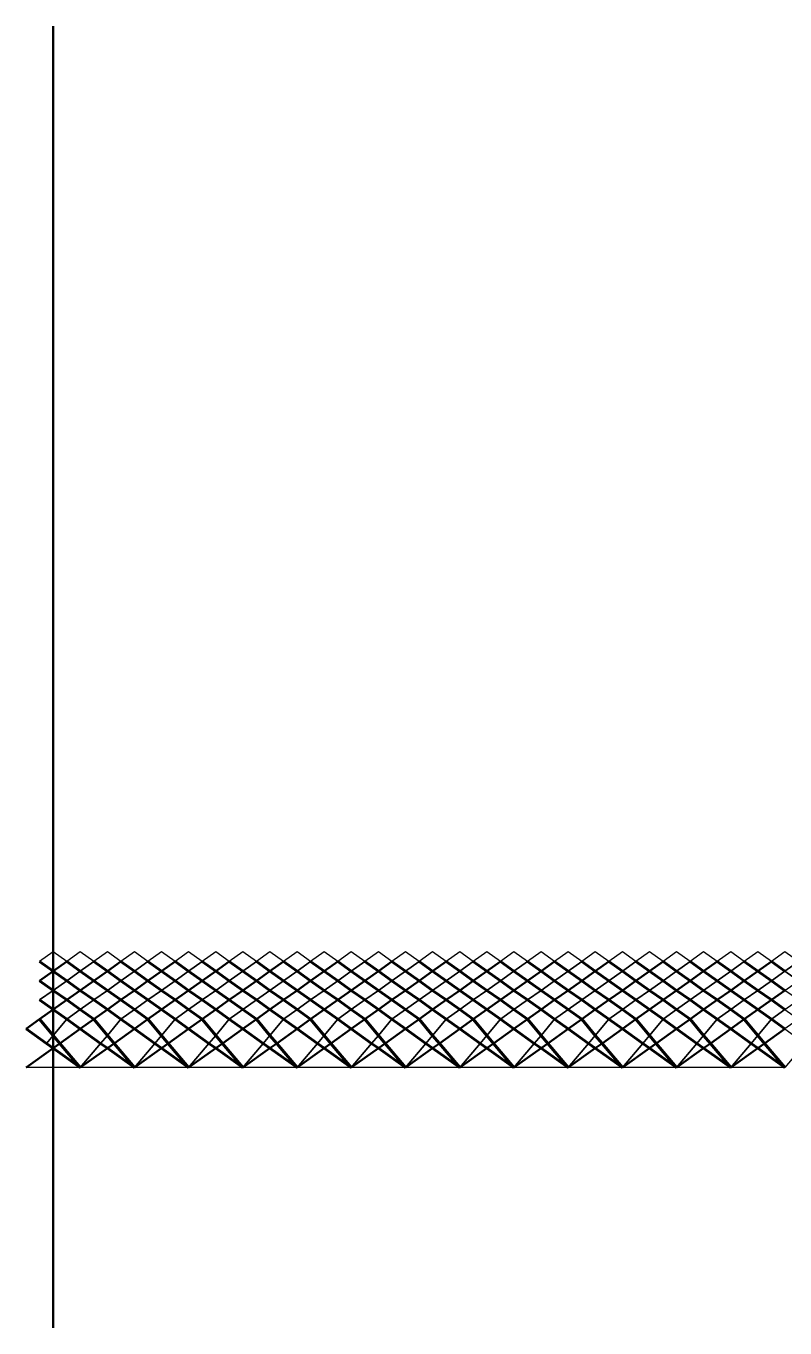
# Model space of a CAD drawing. Extents: x 0 to 145, y -25 to 59.
# Drawn here: x 0 to 43, y -14.7 to 58.9 of the extents above; entities that cross this region are included whole.
import ezdxf

# ---------------------------------------------------------------- set-up
doc = ezdxf.new("R2010")
doc.units = 0
doc.header["$MEASUREMENT"] = 0
doc.layers.add('Concrete bases', color=31, linetype='CONTINUOUS')
for name, color, linetype, lineweight in [('Tendons 1 internal', 50, 'CONTINUOUS', 50), ('Tendons 2 external', 201, 'CONTINUOUS', 35), ('Tendons 3 middle', 170, 'CONTINUOUS', 60), ('Основные линии', 50, 'CONTINUOUS', 50)]:
    doc.layers.add(name, color=color, linetype=linetype, lineweight=lineweight)

msp = doc.modelspace()

# ---------------------------------------------------------------- linework, layer by layer
at = {"layer": 'Concrete bases', "linetype": 'ByBlock', "ltscale": 100}
for points in [[(1.535001, 6.549824), (0.767501, 6.004006), (1.535001, 5.458187), (2.302501, 6.004006)], [(2.302501, 6.004006), (1.535001, 5.458187), (2.302501, 4.912369), (3.070001, 5.458187)], [(3.070001, 6.549824), (2.302501, 6.004006), (3.070001, 5.458187), (3.837501, 6.004006)], [(3.837501, 6.004006), (3.070001, 5.458187), (3.837501, 4.912368), (4.605001, 5.458187)], [(4.605001, 6.549824), (3.837501, 6.004006), (4.605001, 5.458187), (5.372501, 6.004006)], [(5.372501, 6.004006), (4.605001, 5.458187), (5.372501, 4.912368), (6.140001, 5.458187)], [(6.140001, 6.549824), (5.372501, 6.004006), (6.140001, 5.458187), (6.907501, 6.004006)], [(6.907501, 6.004006), (6.140001, 5.458187), (6.907501, 4.912368), (7.675001, 5.458187)], [(7.675001, 6.549824), (6.907501, 6.004006), (7.675001, 5.458187), (8.442501, 6.004006)], [(8.442501, 6.004006), (7.675001, 5.458187), (8.442501, 4.912368), (9.210001, 5.458187)], [(9.210001, 6.549824), (8.442501, 6.004006), (9.210001, 5.458187), (9.977501, 6.004006)], [(9.977501, 6.004006), (9.210001, 5.458187), (9.977501, 4.912368), (10.745001, 5.458187)], [(10.745001, 6.549824), (9.977501, 6.004006), (10.745001, 5.458187), (11.512501, 6.004006)], [(11.512501, 6.004006), (10.745001, 5.458187), (11.512501, 4.912368), (12.280001, 5.458187)], [(12.280001, 6.549824), (11.512501, 6.004006), (12.280001, 5.458187), (13.047501, 6.004006)], [(13.047501, 6.004006), (12.280001, 5.458187), (13.047501, 4.912368), (13.815001, 5.458187)], [(13.815001, 6.549824), (13.047501, 6.004006), (13.815001, 5.458187), (14.582501, 6.004006)], [(14.582501, 6.004006), (13.815001, 5.458187), (14.582501, 4.912368), (15.350001, 5.458187)], [(15.350001, 6.549824), (14.582501, 6.004006), (15.350001, 5.458187), (16.117501, 6.004006)], [(16.117501, 6.004006), (15.350001, 5.458187), (16.117501, 4.912368), (16.885001, 5.458187)], [(16.885001, 6.549824), (16.117501, 6.004006), (16.885001, 5.458187), (17.652501, 6.004006)], [(17.652501, 6.004006), (16.885001, 5.458187), (17.652501, 4.912368), (18.420001, 5.458187)], [(18.420001, 6.549824), (17.652501, 6.004006), (18.420001, 5.458187), (19.187501, 6.004006)], [(19.187501, 6.004006), (18.420001, 5.458187), (19.187501, 4.912368), (19.955001, 5.458187)], [(19.955001, 6.549824), (19.187501, 6.004006), (19.955001, 5.458187), (20.722501, 6.004006)], [(20.722501, 6.004006), (19.955001, 5.458187), (20.722501, 4.912368), (21.490001, 5.458187)], [(21.490001, 6.549824), (20.722501, 6.004006), (21.490001, 5.458187), (22.257501, 6.004006)], [(22.257501, 6.004006), (21.490001, 5.458187), (22.257501, 4.912368), (23.025001, 5.458187)], [(23.025001, 6.549824), (22.257501, 6.004006), (23.025001, 5.458187), (23.792501, 6.004006)], [(23.792501, 6.004006), (23.025001, 5.458187), (23.792501, 4.912368), (24.560001, 5.458187)], [(24.560001, 6.549824), (23.792501, 6.004006), (24.560001, 5.458187), (25.327501, 6.004006)], [(25.327501, 6.004006), (24.560001, 5.458187), (25.327501, 4.912368), (26.095001, 5.458187)], [(26.095001, 6.549824), (25.327501, 6.004006), (26.095001, 5.458187), (26.862501, 6.004006)], [(26.862501, 6.004006), (26.095001, 5.458187), (26.862501, 4.912368), (27.630001, 5.458187)], [(27.630001, 6.549824), (26.862501, 6.004006), (27.630001, 5.458187), (28.397501, 6.004006)], [(28.397501, 6.004006), (27.630001, 5.458187), (28.397501, 4.912368), (29.165001, 5.458187)], [(29.165001, 6.549824), (28.397501, 6.004006), (29.165001, 5.458187), (29.932501, 6.004006)], [(29.932501, 6.004006), (29.165001, 5.458187), (29.932501, 4.912368), (30.700001, 5.458187)], [(30.700001, 6.549824), (29.932501, 6.004006), (30.700001, 5.458187), (31.467501, 6.004006)], [(31.467501, 6.004005), (30.700001, 5.458187), (31.467501, 4.912368), (32.235001, 5.458187)], [(32.235001, 6.549824), (31.467501, 6.004006), (32.235001, 5.458187), (33.002501, 6.004006)], [(33.002501, 6.004005), (32.235001, 5.458187), (33.002501, 4.912368), (33.770001, 5.458187)], [(33.770001, 6.549824), (33.002501, 6.004005), (33.770001, 5.458187), (34.537501, 6.004005)], [(34.537501, 6.004005), (33.770001, 5.458187), (34.537501, 4.912368), (35.305001, 5.458187)], [(35.305001, 6.549824), (34.537501, 6.004005), (35.305001, 5.458187), (36.072501, 6.004005)], [(36.072501, 6.004005), (35.305001, 5.458187), (36.072501, 4.912368), (36.840001, 5.458187)], [(36.840001, 6.549824), (36.072501, 6.004005), (36.840001, 5.458187), (37.607501, 6.004005)], [(37.607501, 6.004005), (36.840001, 5.458187), (37.607501, 4.912368), (38.375001, 5.458187)], [(38.375001, 6.549824), (37.607501, 6.004005), (38.375001, 5.458187), (39.142501, 6.004005)], [(39.142501, 6.004005), (38.375001, 5.458187), (39.142501, 4.912368), (39.910001, 5.458187)], [(39.910001, 6.549824), (39.142501, 6.004005), (39.910001, 5.458187), (40.677501, 6.004005)], [(40.677501, 6.004005), (39.910001, 5.458187), (40.677501, 4.912368), (41.445001, 5.458187)], [(41.445001, 6.549824), (40.677501, 6.004005), (41.445001, 5.458187), (42.212501, 6.004005)], [(42.212501, 6.004005), (41.445001, 5.458187), (42.212501, 4.912368), (42.980001, 5.458187)], [(42.980001, 6.549824), (42.212501, 6.004005), (42.980001, 5.458187), (43.747501, 6.004005)], [(43.747501, 6.004005), (42.980001, 5.458187), (43.747501, 4.912368), (44.515001, 5.458187)], [(1.535002, 5.458188), (0.767502, 4.912369), (1.535002, 4.366551), (2.302502, 4.912369)], [(3.070002, 5.458188), (2.302502, 4.912369), (3.070002, 4.366551), (3.837502, 4.912369)], [(4.605002, 5.458188), (3.837502, 4.912369), (4.605002, 4.366551), (5.372502, 4.912369)], [(6.140002, 5.458188), (5.372502, 4.912369), (6.140002, 4.366551), (6.907502, 4.912369)], [(7.675002, 5.458188), (6.907502, 4.912369), (7.675002, 4.366551), (8.442502, 4.912369)], [(9.210002, 5.458188), (8.442502, 4.912369), (9.210002, 4.366551), (9.977502, 4.912369)], [(10.745002, 5.458188), (9.977502, 4.912369), (10.745002, 4.366551), (11.512502, 4.912369)], [(12.280002, 5.458188), (11.512502, 4.912369), (12.280002, 4.366551), (13.047502, 4.912369)], [(13.815002, 5.458188), (13.047502, 4.912369), (13.815002, 4.36655), (14.582502, 4.912369)], [(15.350002, 5.458188), (14.582502, 4.912369), (15.350002, 4.36655), (16.117502, 4.912369)], [(16.885002, 5.458188), (16.117502, 4.912369), (16.885002, 4.36655), (17.652502, 4.912369)], [(18.420002, 5.458188), (17.652502, 4.912369), (18.420002, 4.36655), (19.187502, 4.912369)], [(19.955002, 5.458188), (19.187502, 4.912369), (19.955002, 4.36655), (20.722502, 4.912369)], [(21.490002, 5.458188), (20.722502, 4.912369), (21.490002, 4.36655), (22.257502, 4.912369)], [(23.025002, 5.458188), (22.257502, 4.912369), (23.025002, 4.36655), (23.792502, 4.912369)], [(24.560002, 5.458188), (23.792502, 4.912369), (24.560002, 4.36655), (25.327502, 4.912369)], [(26.095002, 5.458188), (25.327502, 4.912369), (26.095002, 4.36655), (26.862502, 4.912369)], [(27.630002, 5.458188), (26.862502, 4.912369), (27.630002, 4.36655), (28.397502, 4.912369)], [(29.165002, 5.458188), (28.397502, 4.912369), (29.165002, 4.36655), (29.932502, 4.912369)], [(30.700002, 5.458188), (29.932502, 4.912369), (30.700002, 4.36655), (31.467502, 4.912369)], [(32.235002, 5.458188), (31.467502, 4.912369), (32.235002, 4.36655), (33.002502, 4.912369)], [(33.770002, 5.458188), (33.002502, 4.912369), (33.770002, 4.36655), (34.537502, 4.912369)], [(35.305002, 5.458188), (34.537502, 4.912369), (35.305002, 4.36655), (36.072502, 4.912369)], [(36.840002, 5.458188), (36.072502, 4.912369), (36.840002, 4.36655), (37.607502, 4.912369)], [(38.375002, 5.458188), (37.607502, 4.912369), (38.375002, 4.36655), (39.142502, 4.912369)], [(39.910002, 5.458188), (39.142502, 4.912369), (39.910002, 4.36655), (40.677502, 4.912369)], [(41.445002, 5.458187), (40.677502, 4.912369), (41.445002, 4.36655), (42.212502, 4.912369)], [(42.980002, 5.458187), (42.212502, 4.912369), (42.980002, 4.36655), (43.747502, 4.912369)], [(2.302502, 4.912369), (1.535002, 4.366551), (2.302502, 3.820732), (3.070002, 4.366551)], [(3.837502, 4.912369), (3.070002, 4.366551), (3.837502, 3.820732), (4.605002, 4.366551)], [(5.372502, 4.912369), (4.605002, 4.366551), (5.372502, 3.820732), (6.140002, 4.366551)], [(6.907502, 4.912369), (6.140002, 4.366551), (6.907502, 3.820732), (7.675002, 4.366551)], [(8.442502, 4.912369), (7.675002, 4.366551), (8.442502, 3.820732), (9.210002, 4.366551)], [(9.977502, 4.912369), (9.210002, 4.366551), (9.977502, 3.820732), (10.745002, 4.366551)], [(11.512502, 4.912369), (10.745002, 4.366551), (11.512502, 3.820732), (12.280002, 4.366551)], [(13.047502, 4.912369), (12.280002, 4.36655), (13.047502, 3.820732), (13.815002, 4.36655)], [(14.582502, 4.912369), (13.815002, 4.36655), (14.582502, 3.820732), (15.350002, 4.36655)], [(16.117502, 4.912369), (15.350002, 4.36655), (16.117502, 3.820732), (16.885002, 4.36655)], [(17.652502, 4.912369), (16.885002, 4.36655), (17.652502, 3.820732), (18.420002, 4.36655)], [(19.187502, 4.912369), (18.420002, 4.36655), (19.187502, 3.820732), (19.955002, 4.36655)], [(20.722502, 4.912369), (19.955002, 4.36655), (20.722502, 3.820732), (21.490002, 4.36655)], [(22.257502, 4.912369), (21.490002, 4.36655), (22.257502, 3.820732), (23.025002, 4.36655)], [(23.792502, 4.912369), (23.025002, 4.36655), (23.792502, 3.820732), (24.560002, 4.36655)], [(25.327502, 4.912369), (24.560002, 4.36655), (25.327502, 3.820732), (26.095002, 4.36655)], [(26.862502, 4.912369), (26.095002, 4.36655), (26.862502, 3.820732), (27.630002, 4.36655)], [(28.397502, 4.912369), (27.630002, 4.36655), (28.397502, 3.820732), (29.165002, 4.36655)], [(29.932502, 4.912369), (29.165002, 4.36655), (29.932502, 3.820732), (30.700002, 4.36655)], [(31.467502, 4.912369), (30.700002, 4.36655), (31.467502, 3.820732), (32.235002, 4.36655)], [(33.002502, 4.912369), (32.235002, 4.36655), (33.002502, 3.820732), (33.770002, 4.36655)], [(34.537502, 4.912369), (33.770002, 4.36655), (34.537502, 3.820732), (35.305002, 4.36655)], [(36.072502, 4.912369), (35.305002, 4.36655), (36.072502, 3.820732), (36.840002, 4.36655)], [(37.607502, 4.912369), (36.840002, 4.36655), (37.607502, 3.820732), (38.375002, 4.36655)], [(39.142502, 4.912369), (38.375002, 4.36655), (39.142502, 3.820732), (39.910002, 4.36655)], [(40.677502, 4.912369), (39.910002, 4.36655), (40.677502, 3.820732), (41.445002, 4.36655)], [(42.212502, 4.912369), (41.445002, 4.36655), (42.212502, 3.820732), (42.980002, 4.36655)], [(1.535002, 4.366551), (0.767502, 3.820732), (1.535002, 3.274913), (2.302502, 3.820732)], [(2.302502, 3.820732), (1.535002, 3.274913), (2.302502, 2.729095), (3.070002, 3.274913)], [(3.070002, 4.366551), (2.302502, 3.820732), (3.070002, 3.274913), (3.837502, 3.820732)], [(3.837502, 3.820732), (3.070002, 3.274913), (3.837502, 2.729095), (4.605002, 3.274913)], [(4.605002, 4.366551), (3.837502, 3.820732), (4.605002, 3.274913), (5.372502, 3.820732)], [(5.372502, 3.820732), (4.605002, 3.274913), (5.372502, 2.729095), (6.140002, 3.274913)], [(6.140002, 4.366551), (5.372502, 3.820732), (6.140002, 3.274913), (6.907502, 3.820732)], [(6.907502, 3.820732), (6.140002, 3.274913), (6.907502, 2.729095), (7.675002, 3.274913)], [(7.675002, 4.366551), (6.907502, 3.820732), (7.675002, 3.274913), (8.442502, 3.820732)], [(8.442502, 3.820732), (7.675002, 3.274913), (8.442502, 2.729095), (9.210002, 3.274913)], [(9.210002, 4.366551), (8.442502, 3.820732), (9.210002, 3.274913), (9.977502, 3.820732)], [(9.977502, 3.820732), (9.210002, 3.274913), (9.977502, 2.729095), (10.745002, 3.274913)], [(10.745002, 4.36655), (9.977502, 3.820732), (10.745002, 3.274913), (11.512502, 3.820732)], [(11.512502, 3.820732), (10.745002, 3.274913), (11.512502, 2.729095), (12.280002, 3.274913)], [(12.280002, 4.36655), (11.512502, 3.820732), (12.280002, 3.274913), (13.047502, 3.820732)], [(13.047502, 3.820732), (12.280002, 3.274913), (13.047502, 2.729095), (13.815002, 3.274913)], [(13.815002, 4.36655), (13.047502, 3.820732), (13.815002, 3.274913), (14.582502, 3.820732)], [(14.582502, 3.820732), (13.815002, 3.274913), (14.582502, 2.729095), (15.350002, 3.274913)], [(15.350002, 4.36655), (14.582502, 3.820732), (15.350002, 3.274913), (16.117502, 3.820732)], [(16.117502, 3.820732), (15.350002, 3.274913), (16.117502, 2.729095), (16.885002, 3.274913)], [(16.885002, 4.36655), (16.117502, 3.820732), (16.885002, 3.274913), (17.652502, 3.820732)], [(17.652502, 3.820732), (16.885002, 3.274913), (17.652502, 2.729095), (18.420002, 3.274913)], [(18.420002, 4.36655), (17.652502, 3.820732), (18.420002, 3.274913), (19.187502, 3.820732)], [(19.187502, 3.820732), (18.420002, 3.274913), (19.187502, 2.729095), (19.955002, 3.274913)], [(19.955002, 4.36655), (19.187502, 3.820732), (19.955002, 3.274913), (20.722502, 3.820732)], [(20.722502, 3.820732), (19.955002, 3.274913), (20.722502, 2.729095), (21.490002, 3.274913)], [(21.490002, 4.36655), (20.722502, 3.820732), (21.490002, 3.274913), (22.257502, 3.820732)], [(22.257502, 3.820732), (21.490002, 3.274913), (22.257502, 2.729095), (23.025002, 3.274913)], [(23.025002, 4.36655), (22.257502, 3.820732), (23.025002, 3.274913), (23.792502, 3.820732)], [(23.792502, 3.820732), (23.025002, 3.274913), (23.792502, 2.729095), (24.560002, 3.274913)], [(24.560002, 4.36655), (23.792502, 3.820732), (24.560002, 3.274913), (25.327502, 3.820732)], [(25.327502, 3.820732), (24.560002, 3.274913), (25.327502, 2.729095), (26.095002, 3.274913)], [(26.095002, 4.36655), (25.327502, 3.820732), (26.095002, 3.274913), (26.862502, 3.820732)], [(26.862502, 3.820732), (26.095002, 3.274913), (26.862502, 2.729095), (27.630002, 3.274913)], [(27.630002, 4.36655), (26.862502, 3.820732), (27.630002, 3.274913), (28.397502, 3.820732)], [(28.397502, 3.820732), (27.630002, 3.274913), (28.397502, 2.729094), (29.165002, 3.274913)], [(29.165002, 4.36655), (28.397502, 3.820732), (29.165002, 3.274913), (29.932502, 3.820732)], [(29.932502, 3.820732), (29.165002, 3.274913), (29.932502, 2.729094), (30.700002, 3.274913)], [(30.700002, 4.36655), (29.932502, 3.820732), (30.700002, 3.274913), (31.467502, 3.820732)], [(31.467502, 3.820732), (30.700002, 3.274913), (31.467502, 2.729094), (32.235002, 3.274913)], [(32.235002, 4.36655), (31.467502, 3.820732), (32.235002, 3.274913), (33.002502, 3.820732)], [(33.002502, 3.820732), (32.235002, 3.274913), (33.002502, 2.729094), (33.770002, 3.274913)], [(33.770002, 4.36655), (33.002502, 3.820732), (33.770002, 3.274913), (34.537502, 3.820732)], [(34.537502, 3.820732), (33.770002, 3.274913), (34.537502, 2.729094), (35.305002, 3.274913)], [(35.305002, 4.36655), (34.537502, 3.820732), (35.305002, 3.274913), (36.072502, 3.820732)], [(36.072502, 3.820732), (35.305002, 3.274913), (36.072502, 2.729094), (36.840002, 3.274913)], [(36.840002, 4.36655), (36.072502, 3.820732), (36.840002, 3.274913), (37.607502, 3.820732)], [(37.607503, 3.820732), (36.840003, 3.274913), (37.607503, 2.729094), (38.375003, 3.274913)], [(38.375002, 4.36655), (37.607502, 3.820732), (38.375002, 3.274913), (39.142502, 3.820732)], [(39.142503, 3.820732), (38.375003, 3.274913), (39.142503, 2.729094), (39.910003, 3.274913)], [(39.910002, 4.36655), (39.142502, 3.820732), (39.910002, 3.274913), (40.677502, 3.820732)], [(40.677503, 3.820732), (39.910003, 3.274913), (40.677503, 2.729094), (41.445003, 3.274913)], [(41.445003, 4.36655), (40.677503, 3.820732), (41.445003, 3.274913), (42.212503, 3.820732)], [(42.212503, 3.820732), (41.445003, 3.274913), (42.212503, 2.729094), (42.980003, 3.274913)], [(42.980003, 4.36655), (42.212503, 3.820732), (42.980003, 3.274913), (43.747503, 3.820732)], [(2.302502, 2.729095), (1.535002, 1.819397), (0.767502, 2.729095), (1.535002, 3.274913)], [(3.070002, 2.183276), (2.302502, 2.729095), (3.070002, 3.274913), (3.837502, 2.729095)], [(5.372502, 2.729095), (4.605002, 1.819397), (3.837502, 2.729095), (4.605002, 3.274913)], [(6.140002, 2.183276), (5.372502, 2.729095), (6.140002, 3.274913), (6.907502, 2.729095)], [(8.442501, 2.729096), (7.675001, 1.819398), (6.907501, 2.729096), (7.675001, 3.274914)], [(9.210001, 2.183277), (8.442501, 2.729096), (9.210001, 3.274914), (9.977501, 2.729096)], [(11.512501, 2.729096), (10.745001, 1.819398), (9.977501, 2.729096), (10.745001, 3.274914)], [(12.280001, 2.183277), (11.512501, 2.729096), (12.280001, 3.274915), (13.047501, 2.729096)], [(14.582501, 2.729096), (13.815001, 1.819398), (13.047501, 2.729096), (13.815001, 3.274915)], [(15.350001, 2.183277), (14.582501, 2.729096), (15.350001, 3.274915), (16.117501, 2.729096)], [(17.652501, 2.729096), (16.885001, 1.819398), (16.117501, 2.729096), (16.885001, 3.274915)], [(18.420001, 2.183277), (17.652501, 2.729096), (18.420001, 3.274915), (19.187501, 2.729096)], [(20.722501, 2.729096), (19.955001, 1.819398), (19.187501, 2.729096), (19.955001, 3.274914)], [(21.490001, 2.183277), (20.722501, 2.729096), (21.490001, 3.274915), (22.257501, 2.729096)], [(23.792501, 2.729096), (23.025001, 1.819398), (22.257501, 2.729096), (23.025001, 3.274914)], [(24.560001, 2.183277), (23.792501, 2.729096), (24.560001, 3.274914), (25.327501, 2.729096)], [(26.862501, 2.729096), (26.095001, 1.819398), (25.327501, 2.729096), (26.095001, 3.274914)], [(27.630001, 2.183277), (26.862501, 2.729096), (27.630001, 3.274915), (28.397501, 2.729096)], [(29.932501, 2.729096), (29.165001, 1.819398), (28.397501, 2.729096), (29.165001, 3.274915)], [(30.700001, 2.183277), (29.932501, 2.729096), (30.700001, 3.274915), (31.467501, 2.729096)], [(33.002501, 2.729096), (32.235001, 1.819398), (31.467501, 2.729096), (32.235001, 3.274915)], [(33.770001, 2.183278), (33.002501, 2.729096), (33.770001, 3.274915), (34.537501, 2.729096)], [(36.072501, 2.729096), (35.305001, 1.819398), (34.537501, 2.729096), (35.305001, 3.274915)], [(36.840001, 2.183277), (36.072501, 2.729096), (36.840001, 3.274915), (37.607501, 2.729096)], [(39.142501, 2.729096), (38.375001, 1.819398), (37.607501, 2.729096), (38.375001, 3.274915)], [(39.910001, 2.183277), (39.142501, 2.729096), (39.910001, 3.274915), (40.677501, 2.729096)], [(42.212501, 2.729096), (41.445001, 1.819398), (40.677501, 2.729096), (41.445001, 3.274915)], [(42.980002, 2.183278), (42.212502, 2.729096), (42.980002, 3.274915), (43.747502, 2.729096)], [(1.535, 1.819397), (1.15125, 1.364548), (0, 2.183276), (0.7675, 2.729095)], [(3.07, 2.183276), (1.91875, 1.364548), (1.535, 1.819397), (2.3025, 2.729095)], [(4.605002, 1.819397), (4.221252, 1.364548), (3.070002, 2.183276), (3.837502, 2.729094)], [(6.140001, 2.183277), (4.988751, 1.364549), (4.605001, 1.819398), (5.372501, 2.729096)], [(7.675001, 1.819398), (7.291251, 1.364549), (6.140001, 2.183277), (6.907501, 2.729096)], [(8.058751, 1.364549), (7.675001, 1.819398), (8.442501, 2.729096), (9.210001, 2.183277)], [(10.745001, 1.819398), (10.361251, 1.364549), (9.210001, 2.183277), (9.977501, 2.729096)], [(12.280001, 2.183277), (11.128751, 1.364549), (10.745001, 1.819398), (11.512501, 2.729096)], [(13.815001, 1.819398), (13.431251, 1.364549), (12.280001, 2.183277), (13.047501, 2.729096)], [(14.198751, 1.364549), (13.815001, 1.819398), (14.582501, 2.729096), (15.350001, 2.183277)], [(16.885001, 1.819398), (16.501251, 1.364549), (15.350001, 2.183277), (16.117501, 2.729096)], [(18.420001, 2.183277), (17.268751, 1.364549), (16.885001, 1.819398), (17.652501, 2.729096)], [(19.955001, 1.819398), (19.571251, 1.364549), (18.420001, 2.183277), (19.187501, 2.729096)], [(21.490001, 2.183277), (20.338751, 1.364549), (19.955001, 1.819398), (20.722501, 2.729096)], [(23.025001, 1.819398), (22.641251, 1.364549), (21.490001, 2.183277), (22.257501, 2.729096)], [(23.408751, 1.364549), (23.025001, 1.819398), (23.792501, 2.729096), (24.560001, 2.183277)], [(26.095001, 1.819398), (25.711251, 1.364549), (24.560001, 2.183277), (25.327501, 2.729096)], [(27.630001, 2.183277), (26.478751, 1.364549), (26.095001, 1.819398), (26.862501, 2.729096)], [(29.165001, 1.819398), (28.781251, 1.36455), (27.630001, 2.183277), (28.397501, 2.729096)], [(29.548751, 1.36455), (29.165001, 1.819398), (29.932501, 2.729096), (30.700001, 2.183277)], [(32.235001, 1.819398), (31.851251, 1.36455), (30.700001, 2.183277), (31.467501, 2.729096)], [(33.770001, 2.183277), (32.618751, 1.36455), (32.235001, 1.819398), (33.002501, 2.729096)], [(35.305001, 1.819398), (34.921251, 1.36455), (33.770001, 2.183278), (34.537501, 2.729096)], [(36.840001, 2.183277), (35.688751, 1.36455), (35.305001, 1.819398), (36.072501, 2.729096)], [(38.375001, 1.819398), (37.991251, 1.36455), (36.840001, 2.183277), (37.607501, 2.729096)], [(38.758751, 1.36455), (38.375001, 1.819398), (39.142501, 2.729096), (39.910001, 2.183277)], [(41.445001, 1.819398), (41.061251, 1.364549), (39.910001, 2.183277), (40.677501, 2.729096)], [(42.980001, 2.183277), (41.828751, 1.364549), (41.445001, 1.819398), (42.212501, 2.729096)], [(1.91875, 1.364548), (1.535001, 1.091639), (1.15125, 1.364548), (1.535, 1.819397)], [(3.070002, 0.000001), (1.918752, 1.364548), (3.070002, 2.183276), (4.221252, 1.364548)], [(4.988751, 1.364549), (4.605001, 1.09164), (4.221251, 1.364549), (4.605001, 1.819398)], [(6.140001, 0.000003), (4.988751, 1.364549), (6.140001, 2.183277), (7.291251, 1.364549)], [(8.058751, 1.364549), (7.675001, 1.09164), (7.291251, 1.364549), (7.675001, 1.819398)], [(9.210001, 0.000003), (8.058751, 1.364549), (9.210001, 2.183277), (10.361251, 1.364549)], [(11.128751, 1.364549), (10.745001, 1.09164), (10.361251, 1.364549), (10.745001, 1.819398)], [(12.280001, 0.000003), (11.128751, 1.364549), (12.280001, 2.183277), (13.431251, 1.364549)], [(14.198751, 1.364549), (13.815001, 1.09164), (13.431251, 1.364549), (13.815001, 1.819398)], [(15.350001, 0.000003), (14.198751, 1.364549), (15.350001, 2.183277), (16.501251, 1.364549)], [(17.268751, 1.364549), (16.885001, 1.09164), (16.501251, 1.364549), (16.885001, 1.819398)], [(18.420001, 0.000003), (17.268751, 1.364549), (18.420001, 2.183277), (19.571251, 1.364549)], [(20.338751, 1.364549), (19.955001, 1.09164), (19.571251, 1.364549), (19.955001, 1.819398)], [(21.490001, 0.000003), (20.338751, 1.364549), (21.490001, 2.183277), (22.641251, 1.364549)], [(23.408751, 1.364549), (23.025001, 1.09164), (22.641251, 1.364549), (23.025001, 1.819398)], [(24.560001, 0.000003), (23.408751, 1.364549), (24.560001, 2.183277), (25.711251, 1.364549)], [(26.478751, 1.364549), (26.095001, 1.09164), (25.711251, 1.364549), (26.095001, 1.819398)], [(27.630001, 0.000003), (26.478751, 1.364549), (27.630001, 2.183277), (28.781251, 1.364549)], [(29.548751, 1.36455), (29.165001, 1.09164), (28.781251, 1.36455), (29.165001, 1.819398)], [(30.700001, 0.000003), (29.548751, 1.36455), (30.700001, 2.183277), (31.851251, 1.364549)], [(32.618751, 1.36455), (32.235001, 1.09164), (31.851251, 1.36455), (32.235001, 1.819398)], [(33.770001, 0.000003), (32.618751, 1.36455), (33.770001, 2.183277), (34.921251, 1.36455)], [(35.688751, 1.36455), (35.305001, 1.09164), (34.921251, 1.36455), (35.305001, 1.819398)], [(36.840001, 0.000003), (35.688751, 1.36455), (36.840001, 2.183277), (37.991251, 1.36455)], [(38.758751, 1.36455), (38.375001, 1.09164), (37.991251, 1.36455), (38.375001, 1.819398)], [(39.910001, 0.000003), (38.758751, 1.364549), (39.910001, 2.183277), (41.061251, 1.364549)], [(41.828751, 1.364549), (41.445001, 1.09164), (41.061251, 1.364549), (41.445001, 1.819398)], [(42.980001, 0.000003), (41.828751, 1.364549), (42.980001, 2.183277), (44.131251, 1.36455)], [(3.070002, 0.000001), (0.000002, 0.000001), (1.535001, 1.091639)], [(3.070002, 0.000001), (1.535001, 1.091639), (1.918752, 1.364548)], [(3.070001, 0.000003), (4.221251, 1.364549), (4.605001, 1.09164)], [(6.140001, 0.000003), (3.070001, 0.000003), (4.605001, 1.09164)], [(6.140001, 0.000003), (4.605001, 1.09164), (4.988751, 1.364549)], [(6.140001, 0.000003), (7.291251, 1.364549), (7.675001, 1.09164)], [(9.210001, 0.000003), (6.140001, 0.000003), (7.675001, 1.09164)], [(9.210001, 0.000003), (7.675001, 1.09164), (8.058751, 1.364549)], [(9.210001, 0.000003), (10.361251, 1.364549), (10.745001, 1.09164)], [(12.280001, 0.000003), (9.210001, 0.000003), (10.745001, 1.09164)], [(12.280001, 0.000003), (10.745001, 1.09164), (11.128751, 1.364549)], [(12.280001, 0.000003), (13.431251, 1.364549), (13.815001, 1.09164)], [(15.350001, 0.000003), (12.280001, 0.000003), (13.815001, 1.09164)], [(15.350001, 0.000003), (13.815001, 1.09164), (14.198751, 1.364549)], [(15.350001, 0.000003), (16.501251, 1.364549), (16.885001, 1.09164)], [(18.420001, 0.000003), (15.350001, 0.000003), (16.885001, 1.09164)], [(18.420001, 0.000003), (16.885001, 1.09164), (17.268751, 1.364549)], [(18.420001, 0.000003), (19.571251, 1.364549), (19.955001, 1.09164)], [(21.490001, 0.000003), (18.420001, 0.000003), (19.955001, 1.09164)], [(21.490001, 0.000003), (19.955001, 1.09164), (20.338751, 1.364549)], [(21.490001, 0.000003), (22.641251, 1.364549), (23.025001, 1.09164)], [(24.560001, 0.000003), (21.490001, 0.000003), (23.025001, 1.09164)], [(24.560001, 0.000003), (23.025001, 1.09164), (23.408751, 1.364549)], [(24.560001, 0.000003), (25.711251, 1.364549), (26.095001, 1.09164)], [(27.630001, 0.000003), (24.560001, 0.000003), (26.095001, 1.09164)], [(27.630001, 0.000003), (26.095001, 1.09164), (26.478751, 1.364549)], [(27.630001, 0.000003), (28.781251, 1.36455), (29.165001, 1.09164)], [(30.700001, 0.000003), (27.630001, 0.000003), (29.165001, 1.09164)], [(30.700001, 0.000003), (29.165001, 1.09164), (29.548751, 1.36455)], [(30.700002, 0.000003), (31.851252, 1.36455), (32.235002, 1.09164)], [(33.770001, 0.000003), (30.700002, 0.000003), (32.235001, 1.09164)], [(33.770001, 0.000003), (32.235001, 1.09164), (32.618751, 1.36455)], [(33.770001, 0.000003), (34.921251, 1.36455), (35.305001, 1.09164)], [(36.840001, 0.000003), (33.770001, 0.000003), (35.305001, 1.09164)], [(36.840001, 0.000003), (35.305001, 1.09164), (35.688751, 1.36455)], [(36.840001, 0.000003), (37.991251, 1.36455), (38.375001, 1.09164)], [(39.910001, 0.000003), (36.840001, 0.000003), (38.375001, 1.09164)], [(39.910001, 0.000003), (38.375001, 1.09164), (38.758751, 1.36455)], [(39.910001, 0.000003), (41.061251, 1.364549), (41.445001, 1.09164)], [(42.980001, 0.000003), (39.910001, 0.000003), (41.445001, 1.09164)], [(42.980001, 0.000003), (41.445001, 1.09164), (41.828751, 1.364549)]]:
    msp.add_lwpolyline(points, close=True, dxfattribs=at)
at = {"layer": 'Tendons 1 internal', "linetype": 'Continuous', "ltscale": 250}
for p, q in [((1.535001, 5.458187), (2.302501, 6.004005)), ((4.605001, 5.458187), (5.372501, 6.004005)), ((8.442501, 6.004005), (7.675001, 5.458187)), ((10.745001, 5.458187), (11.512501, 6.004005)), ((13.815001, 5.458187), (14.582501, 6.004005)), ((16.885001, 5.458186), (17.652501, 6.004005)), ((20.722501, 6.004005), (19.955001, 5.458186)), ((23.025001, 5.458186), (23.792501, 6.004005)), ((26.095001, 5.458186), (26.862501, 6.004005)), ((29.932501, 6.004005), (29.165001, 5.458186)), ((32.235001, 5.458186), (33.002501, 6.004005)), ((35.305001, 5.458186), (36.072501, 6.004005)), ((39.142501, 6.004005), (38.375001, 5.458186)), ((42.212501, 6.004005), (41.445001, 5.458186)), ((1.535002, 5.458187), (0.767502, 4.912369)), ((3.837501, 4.912368), (4.605001, 5.458187)), ((7.675002, 5.458187), (6.907502, 4.912369)), ((9.977501, 4.912368), (10.745001, 5.458187)), ((13.815002, 5.458187), (13.047502, 4.912369)), ((16.117501, 4.912368), (16.885001, 5.458186)), ((19.955002, 5.458187), (19.187502, 4.912368)), ((23.025002, 5.458187), (22.257502, 4.912368)), ((26.095002, 5.458187), (25.327502, 4.912368)), ((29.165002, 5.458187), (28.397502, 4.912368)), ((32.235002, 5.458187), (31.467502, 4.912368)), ((34.537501, 4.912367), (35.305001, 5.458186)), ((37.607501, 4.912367), (38.375001, 5.458186)), ((40.677501, 4.912367), (41.445001, 5.458186)), ((3.837502, 4.912369), (3.070002, 4.36655)), ((6.907502, 4.912369), (6.140002, 4.36655)), ((9.977502, 4.912369), (9.210002, 4.36655)), ((12.280002, 4.36655), (13.047502, 4.912369)), ((15.350002, 4.36655), (16.117502, 4.912369)), ((18.420002, 4.36655), (19.187502, 4.912368)), ((21.490002, 4.36655), (22.257502, 4.912368)), ((25.327502, 4.912368), (24.560002, 4.36655)), ((27.630002, 4.36655), (28.397502, 4.912368)), ((30.700002, 4.36655), (31.467502, 4.912368)), ((34.537502, 4.912368), (33.770002, 4.36655)), ((36.840002, 4.36655), (37.607502, 4.912368)), ((39.910003, 4.366549), (40.677503, 4.912368)), ((2.302502, 3.820732), (1.535002, 3.274913)), ((3.070002, 4.36655), (2.302502, 3.820732)), ((5.372502, 3.820731), (4.605002, 3.274913)), ((6.140002, 4.36655), (5.372502, 3.820731)), ((8.442502, 3.820731), (7.675002, 3.274913)), ((9.210002, 4.36655), (8.442502, 3.820731)), ((10.745002, 3.274913), (11.512502, 3.820731)), ((11.512502, 3.820731), (12.280002, 4.36655)), ((13.815002, 3.274913), (14.582502, 3.820731)), ((14.582502, 3.820731), (15.350002, 4.36655)), ((17.652502, 3.820731), (16.885002, 3.274913)), ((18.420002, 4.36655), (17.652502, 3.820731)), ((19.955002, 3.274913), (20.722502, 3.820731)), ((20.722502, 3.820731), (21.490002, 4.36655)), ((23.792502, 3.820731), (23.025002, 3.274913)), ((23.792502, 3.820731), (24.560002, 4.36655)), ((26.095002, 3.274912), (26.862502, 3.820731)), ((26.862502, 3.820731), (27.630002, 4.36655)), ((29.165002, 3.274912), (29.932502, 3.820731)), ((29.932502, 3.820731), (30.700002, 4.36655)), ((33.002502, 3.820731), (32.235002, 3.274912)), ((33.770002, 4.36655), (33.002502, 3.820731)), ((35.305002, 3.274912), (36.072502, 3.820731)), ((36.072502, 3.820731), (36.840002, 4.36655)), ((39.142503, 3.820731), (38.375003, 3.274912)), ((39.142502, 3.820731), (39.910003, 4.366549)), ((42.212503, 3.820731), (41.445003, 3.274912)), ((42.212503, 3.820731), (42.980003, 4.366549)), ((0.767502, 2.729094), (1.535002, 3.274913)), ((3.837502, 2.729094), (4.605002, 3.274913)), ((6.907501, 2.729095), (7.675001, 3.274914)), ((9.977501, 2.729095), (10.745001, 3.274914)), ((13.047501, 2.729095), (13.815001, 3.274914)), ((16.117502, 2.729094), (16.885002, 3.274913)), ((19.187501, 2.729095), (19.955001, 3.274914)), ((22.257502, 2.729094), (23.025002, 3.274913)), ((25.327502, 2.729094), (26.095002, 3.274912)), ((28.397502, 2.729094), (29.165002, 3.274912)), ((31.467501, 2.729095), (32.235001, 3.274914)), ((34.537501, 2.729095), (35.305001, 3.274914)), ((37.607503, 2.729094), (38.375003, 3.274912)), ((40.677501, 2.729095), (41.445001, 3.274914)), ((0, 2.183276), (0.7675, 2.729095)), ((3.070002, 2.183275), (3.837502, 2.729094)), ((6.140001, 2.183277), (6.907501, 2.729095)), ((9.977501, 2.729095), (9.210001, 2.183277)), ((12.280001, 2.183277), (13.047501, 2.729095)), ((16.117501, 2.729095), (15.350001, 2.183277)), ((19.187501, 2.729095), (18.420001, 2.183277)), ((21.490001, 2.183277), (22.257501, 2.729095)), ((24.560001, 2.183277), (25.327501, 2.729095)), ((27.630001, 2.183277), (28.397501, 2.729095)), ((30.700001, 2.183277), (31.467501, 2.729095)), ((33.770001, 2.183277), (34.537501, 2.729095)), ((37.607501, 2.729095), (36.840001, 2.183277)), ((40.677501, 2.729095), (39.910001, 2.183277)), ((1.918752, 1.364548), (3.070002, 2.183275)), ((6.140001, 2.183277), (4.988751, 1.364549)), ((8.058751, 1.364549), (9.210001, 2.183276)), ((12.280001, 2.183277), (11.128751, 1.364549)), ((15.350001, 2.183277), (14.198751, 1.364549)), ((17.268751, 1.364549), (18.420001, 2.183277)), ((21.490001, 2.183277), (20.338751, 1.364549)), ((24.560001, 2.183277), (23.408751, 1.364549)), ((26.478751, 1.364549), (27.630001, 2.183277)), ((29.548751, 1.364549), (30.700001, 2.183277)), ((33.770001, 2.183277), (32.618751, 1.364549)), ((36.840001, 2.183277), (35.688751, 1.364549)), ((38.758751, 1.364549), (39.910001, 2.183277)), ((42.980001, 2.183277), (41.828751, 1.364549)), ((0.000002, 0.000001), (1.535001, 1.091639)), ((1.91875, 1.364548), (1.535001, 1.091639)), ((4.605001, 1.091639), (3.070001, 0.000002)), ((4.988751, 1.364549), (4.605001, 1.091639)), ((6.140001, 0.000002), (7.675001, 1.091639)), ((7.675001, 1.091639), (8.058751, 1.364549)), ((9.210001, 0.000002), (10.745001, 1.091639)), ((11.128751, 1.364549), (10.745001, 1.091639)), ((12.280001, 0.000002), (13.815001, 1.09164)), ((14.198751, 1.364549), (13.815001, 1.09164)), ((16.885001, 1.091639), (15.350001, 0.000002)), ((16.885001, 1.091639), (17.268751, 1.364549)), ((18.420001, 0.000002), (19.955001, 1.091639)), ((20.338751, 1.364549), (19.955001, 1.091639)), ((23.025001, 1.091639), (21.490001, 0.000002)), ((23.408751, 1.364549), (23.025001, 1.091639)), ((24.560001, 0.000002), (26.095001, 1.091639)), ((26.095001, 1.091639), (26.478751, 1.364549)), ((29.165001, 1.09164), (27.630001, 0.000002)), ((29.165001, 1.09164), (29.548751, 1.364549)), ((30.700001, 0.000002), (32.235001, 1.091639)), ((32.235001, 1.09164), (32.618751, 1.364549)), ((35.305001, 1.091639), (33.770001, 0.000002)), ((35.688751, 1.364549), (35.305001, 1.091639)), ((38.375001, 1.091639), (36.840001, 0.000002)), ((38.758751, 1.364549), (38.375001, 1.091639)), ((39.910001, 0.000002), (41.445001, 1.091639)), ((41.828751, 1.364549), (41.445001, 1.091639))]:
    msp.add_line(p, q, dxfattribs=at)
at = {"layer": 'Tendons 2 external', "linetype": 'Continuous', "ltscale": 250}
for p, q in [((3.837501, 6.004005), (3.070001, 5.458187)), ((6.907501, 6.004005), (6.140001, 5.458187)), ((9.210001, 5.458187), (9.977501, 6.004005)), ((13.047501, 6.004005), (12.280001, 5.458186)), ((16.117501, 6.004005), (15.350001, 5.458186)), ((19.187501, 6.004005), (18.420001, 5.458186)), ((22.257501, 6.004005), (21.490001, 5.458186)), ((25.327501, 6.004005), (24.560001, 5.458186)), ((28.397501, 6.004005), (27.630001, 5.458186)), ((30.700001, 5.458186), (31.467501, 6.004005)), ((33.770001, 5.458186), (34.537501, 6.004005)), ((37.607501, 6.004005), (36.840001, 5.458186)), ((39.910001, 5.458186), (40.677501, 6.004005)), ((42.980001, 5.458186), (43.747501, 6.004005)), ((3.070002, 5.458187), (2.302502, 4.912369)), ((6.140002, 5.458187), (5.372502, 4.912369)), ((8.442501, 4.912368), (9.210001, 5.458187)), ((11.512501, 4.912368), (12.280001, 5.458186)), ((15.350002, 5.458187), (14.582502, 4.912369)), ((17.652501, 4.912368), (18.420001, 5.458186)), ((20.722501, 4.912368), (21.490001, 5.458186)), ((24.560002, 5.458187), (23.792502, 4.912368)), ((26.862501, 4.912368), (27.630001, 5.458186)), ((29.932501, 4.912368), (30.700001, 5.458186)), ((33.770002, 5.458187), (33.002502, 4.912368)), ((36.840002, 5.458187), (36.072502, 4.912368)), ((39.142501, 4.912367), (39.910001, 5.458186)), ((42.212501, 4.912367), (42.980001, 5.458186)), ((1.535002, 4.36655), (2.302502, 4.912369)), ((4.605002, 4.36655), (5.372502, 4.912369)), ((8.442502, 4.912369), (7.675002, 4.36655)), ((11.512502, 4.912369), (10.745002, 4.36655)), ((13.815002, 4.36655), (14.582502, 4.912369)), ((17.652502, 4.912368), (16.885002, 4.36655)), ((19.955002, 4.36655), (20.722502, 4.912368)), ((23.025002, 4.36655), (23.792502, 4.912368)), ((26.862502, 4.912368), (26.095002, 4.36655)), ((29.932502, 4.912368), (29.165002, 4.36655)), ((32.235002, 4.36655), (33.002502, 4.912368)), ((35.305002, 4.366549), (36.072502, 4.912368)), ((38.375002, 4.366549), (39.142502, 4.912368)), ((42.212502, 4.912368), (41.445002, 4.366549)), ((1.535002, 4.36655), (0.767502, 3.820732)), ((3.070002, 3.274913), (3.837502, 3.820731)), ((4.605002, 4.36655), (3.837502, 3.820731)), ((6.907502, 3.820731), (6.140002, 3.274913)), ((6.907502, 3.820731), (7.675002, 4.36655)), ((9.210002, 3.274913), (9.977502, 3.820731)), ((9.977502, 3.820731), (10.745002, 4.36655)), ((13.047502, 3.820731), (12.280002, 3.274913)), ((13.815002, 4.36655), (13.047502, 3.820731)), ((15.350002, 3.274913), (16.117502, 3.820731)), ((16.885002, 4.36655), (16.117502, 3.820731)), ((18.420002, 3.274913), (19.187502, 3.820731)), ((19.187502, 3.820731), (19.955002, 4.36655)), ((22.257502, 3.820731), (21.490002, 3.274912)), ((23.025002, 4.36655), (22.257502, 3.820731)), ((25.327502, 3.820731), (24.560002, 3.274912)), ((26.095002, 4.36655), (25.327502, 3.820731)), ((28.397502, 3.820731), (27.630002, 3.274912)), ((29.165002, 4.36655), (28.397502, 3.820731)), ((30.700002, 3.274912), (31.467502, 3.820731)), ((32.235002, 4.36655), (31.467502, 3.820731)), ((33.770002, 3.274912), (34.537502, 3.820731)), ((35.305002, 4.366549), (34.537502, 3.820731)), ((37.607502, 3.820731), (36.840002, 3.274912)), ((38.375002, 4.366549), (37.607502, 3.820731)), ((40.677502, 3.820731), (39.910002, 3.274912)), ((40.677502, 3.820731), (41.445002, 4.366549)), ((2.302502, 2.729094), (3.070002, 3.274913)), ((5.372502, 2.729094), (6.140002, 3.274913)), ((8.442501, 2.729095), (9.210001, 3.274914)), ((11.512502, 2.729094), (12.280002, 3.274913)), ((14.582502, 2.729094), (15.350002, 3.274913)), ((17.652501, 2.729095), (18.420001, 3.274914)), ((20.722502, 2.729094), (21.490002, 3.274913)), ((23.792502, 2.729094), (24.560002, 3.274912)), ((26.862501, 2.729095), (27.630001, 3.274914)), ((29.932501, 2.729095), (30.700001, 3.274914)), ((33.002501, 2.729095), (33.770001, 3.274914)), ((36.072501, 2.729095), (36.840001, 3.274914)), ((39.142501, 2.729095), (39.910001, 3.274914)), ((42.212502, 2.729094), (42.980002, 3.274912)), ((2.302502, 2.729094), (1.535002, 1.819397)), ((5.372502, 2.729094), (4.605002, 1.819397)), ((7.675001, 1.819397), (8.442501, 2.729095)), ((10.745001, 1.819397), (11.512501, 2.729095)), ((14.582501, 2.729095), (13.815001, 1.819398)), ((16.885001, 1.819398), (17.652501, 2.729095)), ((20.722501, 2.729095), (19.955001, 1.819397)), ((23.792501, 2.729095), (23.025001, 1.819397)), ((26.095001, 1.819397), (26.862501, 2.729095)), ((29.165001, 1.819398), (29.932501, 2.729095)), ((32.235001, 1.819398), (33.002501, 2.729095)), ((35.305001, 1.819398), (36.072501, 2.729095)), ((39.142501, 2.729095), (38.375001, 1.819398)), ((41.445001, 1.819397), (42.212501, 2.729095)), ((1.535, 1.819397), (1.15125, 1.364548)), ((4.605002, 1.819396), (4.221252, 1.364547)), ((7.291251, 1.364549), (7.675001, 1.819397)), ((10.745001, 1.819397), (10.361251, 1.364549)), ((13.815001, 1.819398), (13.431251, 1.364549)), ((16.885001, 1.819398), (16.501251, 1.364549)), ((19.571251, 1.364549), (19.955001, 1.819398)), ((22.641251, 1.364549), (23.025001, 1.819397)), ((25.711251, 1.364549), (26.095001, 1.819397)), ((28.781251, 1.364549), (29.165001, 1.819398)), ((32.235001, 1.819398), (31.851251, 1.364549)), ((35.305001, 1.819398), (34.921251, 1.364549)), ((38.375001, 1.819398), (37.991251, 1.364549)), ((41.061251, 1.364549), (41.445001, 1.819397)), ((3.070001, 0.000002), (4.221251, 1.364549)), ((7.291251, 1.364549), (6.140001, 0.000002)), ((10.361251, 1.364548), (9.210001, 0.000002)), ((13.431251, 1.364549), (12.280001, 0.000002)), ((15.350001, 0.000002), (16.501251, 1.364549)), ((18.420001, 0.000002), (19.571251, 1.364549)), ((21.490001, 0.000002), (22.641251, 1.364549)), ((24.560001, 0.000002), (25.711251, 1.364549)), ((27.630001, 0.000002), (28.781251, 1.364549)), ((30.700001, 0.000002), (31.851251, 1.364549)), ((33.770001, 0.000002), (34.921251, 1.364549)), ((36.840001, 0.000002), (37.991251, 1.364549)), ((39.910001, 0.000002), (41.061251, 1.364549))]:
    msp.add_line(p, q, dxfattribs=at)
at = {"layer": 'Tendons 3 middle', "linetype": 'Continuous', "ltscale": 250}
for p, q in [((0.767502, 6.004004), (1.535002, 5.458185)), ((3.070002, 5.458185), (2.302502, 6.004004)), ((4.605002, 5.458185), (3.837502, 6.004004)), ((6.140002, 5.458185), (5.372502, 6.004004)), ((6.907502, 6.004004), (7.675002, 5.458185)), ((9.210002, 5.458185), (8.442502, 6.004004)), ((9.977502, 6.004004), (10.745002, 5.458185)), ((11.512502, 6.004004), (12.280002, 5.458185)), ((13.047502, 6.004004), (13.815002, 5.458185)), ((15.350002, 5.458185), (14.582502, 6.004004)), ((16.117502, 6.004004), (16.885002, 5.458185)), ((18.420002, 5.458185), (17.652502, 6.004004)), ((19.187502, 6.004004), (19.955002, 5.458185)), ((21.490002, 5.458185), (20.722502, 6.004004)), ((22.257502, 6.004004), (23.025002, 5.458185)), ((24.560002, 5.458185), (23.792502, 6.004004)), ((26.095002, 5.458185), (25.327502, 6.004004)), ((26.862502, 6.004004), (27.630002, 5.458185)), ((29.165002, 5.458185), (28.397502, 6.004004)), ((30.700002, 5.458185), (29.932502, 6.004004)), ((32.235002, 5.458185), (31.467502, 6.004003)), ((33.002502, 6.004003), (33.770002, 5.458185)), ((35.305002, 5.458185), (34.537502, 6.004003)), ((36.072502, 6.004003), (36.840002, 5.458185)), ((38.375002, 5.458185), (37.607502, 6.004003)), ((39.142502, 6.004003), (39.910002, 5.458185)), ((41.445002, 5.458185), (40.677502, 6.004003)), ((42.212502, 6.004003), (42.980002, 5.458185)), ((1.535002, 5.458185), (2.302502, 4.912367)), ((3.070002, 5.458185), (3.837502, 4.912366)), ((5.372503, 4.912367), (4.605003, 5.458186)), ((6.907503, 4.912367), (6.140003, 5.458186)), ((7.675002, 5.458185), (8.442502, 4.912366)), ((9.977503, 4.912367), (9.210003, 5.458186)), ((10.745002, 5.458185), (11.512502, 4.912366)), ((13.047503, 4.912367), (12.280003, 5.458186)), ((14.582503, 4.912367), (13.815003, 5.458186)), ((15.350002, 5.458185), (16.117502, 4.912366)), ((17.652503, 4.912367), (16.885003, 5.458186)), ((19.187503, 4.912367), (18.420003, 5.458186)), ((19.955002, 5.458185), (20.722502, 4.912366)), ((21.490002, 5.458185), (22.257502, 4.912366)), ((23.792503, 4.912367), (23.025003, 5.458186)), ((25.327503, 4.912367), (24.560003, 5.458186)), ((26.095002, 5.458185), (26.862502, 4.912366)), ((28.397503, 4.912367), (27.630003, 5.458186)), ((29.165002, 5.458185), (29.932502, 4.912366)), ((31.467503, 4.912367), (30.700003, 5.458186)), ((33.002503, 4.912367), (32.235003, 5.458186)), ((34.537503, 4.912367), (33.770003, 5.458186)), ((36.072503, 4.912367), (35.305003, 5.458186)), ((36.840002, 5.458185), (37.607502, 4.912366)), ((39.142503, 4.912367), (38.375003, 5.458186)), ((40.677503, 4.912367), (39.910003, 5.458186)), ((41.445002, 5.458185), (42.212502, 4.912366)), ((0.767503, 4.912367), (1.535003, 4.366549)), ((3.070003, 4.366549), (2.302503, 4.912367)), ((3.837503, 4.912367), (4.605003, 4.366549)), ((6.140003, 4.366549), (5.372503, 4.912367)), ((6.907503, 4.912367), (7.675003, 4.366549)), ((8.442503, 4.912367), (9.210003, 4.366549)), ((10.745003, 4.366549), (9.977503, 4.912367)), ((12.280003, 4.366549), (11.512503, 4.912367)), ((13.047503, 4.912367), (13.815003, 4.366548)), ((15.350003, 4.366548), (14.582503, 4.912367)), ((16.117503, 4.912367), (16.885003, 4.366548)), ((18.420003, 4.366548), (17.652503, 4.912367)), ((19.955003, 4.366548), (19.187503, 4.912367)), ((20.722503, 4.912367), (21.490003, 4.366548)), ((23.025003, 4.366548), (22.257503, 4.912367)), ((23.792503, 4.912367), (24.560003, 4.366548)), ((25.327503, 4.912367), (26.095003, 4.366548)), ((27.630003, 4.366548), (26.862503, 4.912367)), ((28.397503, 4.912367), (29.165003, 4.366548)), ((29.932503, 4.912367), (30.700003, 4.366548)), ((31.467503, 4.912367), (32.235003, 4.366548)), ((33.002503, 4.912367), (33.770003, 4.366548)), ((35.305003, 4.366548), (34.537503, 4.912367)), ((36.840003, 4.366548), (36.072503, 4.912367)), ((37.607503, 4.912367), (38.375003, 4.366548)), ((39.910003, 4.366548), (39.142503, 4.912367)), ((41.445003, 4.366548), (40.677503, 4.912367)), ((42.212503, 4.912367), (42.980003, 4.366548)), ((0.767503, 3.82073), (1.535003, 3.274911)), ((1.535003, 4.366549), (2.302503, 3.82073)), ((2.302503, 3.82073), (3.070003, 3.274911)), ((3.070003, 4.366549), (3.837503, 3.82073)), ((4.605003, 3.274911), (3.837503, 3.82073)), ((4.605003, 4.366549), (5.372503, 3.82073)), ((5.372503, 3.82073), (6.140003, 3.274911)), ((6.140003, 4.366549), (6.907503, 3.82073)), ((6.907503, 3.82073), (7.675003, 3.274911)), ((8.442503, 3.82073), (7.675003, 4.366549)), ((8.442503, 3.82073), (9.210003, 3.274911)), ((9.977503, 3.82073), (9.210003, 4.366549)), ((9.977503, 3.82073), (10.745003, 3.274911)), ((11.512503, 3.82073), (10.745003, 4.366548)), ((12.280003, 3.274911), (11.512503, 3.82073)), ((13.047503, 3.82073), (12.280003, 4.366548)), ((13.815003, 3.274911), (13.047503, 3.82073)), ((14.582503, 3.82073), (13.815003, 4.366548)), ((14.582503, 3.82073), (15.350003, 3.274911)), ((15.350003, 4.366548), (16.117503, 3.82073)), ((16.117503, 3.82073), (16.885003, 3.274911)), ((16.885003, 4.366548), (17.652503, 3.82073)), ((17.652503, 3.82073), (18.420003, 3.274911)), ((18.420003, 4.366548), (19.187503, 3.82073)), ((19.955003, 3.274911), (19.187503, 3.82073)), ((20.722503, 3.82073), (19.955003, 4.366548)), ((21.490003, 3.274911), (20.722503, 3.82073)), ((21.490003, 4.366548), (22.257503, 3.82073)), ((22.257503, 3.82073), (23.025003, 3.274911)), ((23.792503, 3.82073), (23.025003, 4.366548)), ((23.792503, 3.82073), (24.560003, 3.274911)), ((25.327503, 3.82073), (24.560003, 4.366548)), ((25.327503, 3.82073), (26.095003, 3.274911)), ((26.862503, 3.82073), (26.095003, 4.366548)), ((26.862503, 3.82073), (27.630003, 3.274911)), ((27.630003, 4.366548), (28.397503, 3.82073)), ((28.397503, 3.82073), (29.165003, 3.274911)), ((29.165003, 4.366548), (29.932503, 3.82073)), ((29.932503, 3.82073), (30.700003, 3.274911)), ((31.467503, 3.82073), (30.700003, 4.366548)), ((32.235003, 3.274911), (31.467503, 3.82073)), ((33.002503, 3.82073), (32.235003, 4.366548)), ((33.002503, 3.82073), (33.770003, 3.274911)), ((33.770003, 4.366548), (34.537503, 3.82073)), ((35.305003, 3.274911), (34.537503, 3.82073)), ((36.072503, 3.82073), (35.305003, 4.366548)), ((36.072503, 3.82073), (36.840003, 3.274911)), ((37.607503, 3.82073), (36.840003, 4.366548)), ((38.375003, 3.274911), (37.607503, 3.82073)), ((39.142503, 3.82073), (38.375003, 4.366548)), ((39.910003, 3.274911), (39.142503, 3.82073)), ((40.677503, 3.82073), (39.910003, 4.366548)), ((41.445003, 3.274911), (40.677503, 3.82073)), ((42.212503, 3.82073), (41.445003, 4.366548)), ((42.980003, 3.274911), (42.212503, 3.82073)), ((1.535003, 3.274911), (2.302503, 2.729093)), ((3.070003, 3.274911), (3.837503, 2.729093)), ((4.605003, 3.274911), (5.372503, 2.729093)), ((6.140003, 3.274911), (6.907503, 2.729093)), ((7.675003, 3.274911), (8.442503, 2.729093)), ((9.210001, 3.274912), (9.977501, 2.729094)), ((10.745003, 3.274911), (11.512503, 2.729093)), ((12.280002, 3.274913), (13.047502, 2.729094)), ((13.815003, 3.274911), (14.582503, 2.729093)), ((15.350003, 3.274911), (16.117503, 2.729093)), ((16.885002, 3.274913), (17.652502, 2.729094)), ((18.420002, 3.274913), (19.187502, 2.729094)), ((19.955001, 3.274912), (20.722501, 2.729094)), ((21.490002, 3.274913), (22.257502, 2.729094)), ((23.025003, 3.274911), (23.792503, 2.729093)), ((24.560003, 3.274911), (25.327503, 2.729093)), ((26.095002, 3.274912), (26.862502, 2.729094)), ((27.630002, 3.274913), (28.397502, 2.729094)), ((29.165002, 3.274913), (29.932502, 2.729094)), ((30.700002, 3.274913), (31.467502, 2.729094)), ((32.235002, 3.274913), (33.002502, 2.729094)), ((33.770002, 3.274913), (34.537502, 2.729094)), ((35.305002, 3.274913), (36.072502, 2.729094)), ((36.840002, 3.274913), (37.607502, 2.729094)), ((38.375003, 3.274911), (39.142503, 2.729092)), ((39.910003, 3.274911), (40.677503, 2.729092)), ((41.445003, 3.274911), (42.212503, 2.729092)), ((0.7675, 2.729093), (1.535, 1.819395)), ((2.3025, 2.729093), (3.07, 2.183274)), ((4.605003, 1.819395), (3.837503, 2.729093)), ((6.140003, 2.183274), (5.372503, 2.729093)), ((7.675002, 1.819396), (6.907502, 2.729094)), ((8.442501, 2.729094), (9.210001, 2.183275)), ((9.977501, 2.729094), (10.745001, 1.819396)), ((12.280002, 2.183275), (11.512502, 2.729094)), ((13.815002, 1.819396), (13.047502, 2.729094)), ((14.582502, 2.729094), (15.350002, 2.183275)), ((16.117502, 2.729094), (16.885002, 1.819396)), ((18.420002, 2.183275), (17.652502, 2.729094)), ((19.955001, 1.819396), (19.187501, 2.729094)), ((20.722502, 2.729094), (21.490002, 2.183275)), ((22.257502, 2.729094), (23.025002, 1.819396)), ((23.792502, 2.729094), (24.560002, 2.183275)), ((26.095002, 1.819396), (25.327502, 2.729094)), ((26.862502, 2.729094), (27.630002, 2.183275)), ((29.165002, 1.819396), (28.397502, 2.729094)), ((30.700002, 2.183275), (29.932502, 2.729094)), ((32.235002, 1.819396), (31.467502, 2.729094)), ((33.770002, 2.183276), (33.002502, 2.729094)), ((34.537502, 2.729094), (35.305002, 1.819396)), ((36.072502, 2.729094), (36.840002, 2.183275)), ((37.607502, 2.729094), (38.375002, 1.819396)), ((39.910002, 2.183275), (39.142502, 2.729094)), ((40.677502, 2.729094), (41.445002, 1.819396)), ((42.212502, 2.729094), (42.980002, 2.183275)), ((1.15125, 1.364546), (0, 2.183274)), ((1.91875, 1.364546), (1.535, 1.819395)), ((4.221253, 1.364546), (3.070003, 2.183274)), ((4.605001, 1.819396), (4.988751, 1.364547)), ((7.291251, 1.364547), (6.140001, 2.183275)), ((7.675002, 1.819396), (8.058752, 1.364547)), ((9.210002, 2.183275), (10.361252, 1.364547)), ((10.745001, 1.819396), (11.128751, 1.364547)), ((12.280002, 2.183275), (13.431252, 1.364547)), ((14.198752, 1.364547), (13.815002, 1.819396)), ((16.501252, 1.364547), (15.350002, 2.183275)), ((17.268752, 1.364547), (16.885002, 1.819396)), ((19.571252, 1.364547), (18.420002, 2.183275)), ((20.338752, 1.364547), (19.955002, 1.819396)), ((22.641252, 1.364547), (21.490002, 2.183275)), ((23.025002, 1.819396), (23.408752, 1.364547)), ((24.560002, 2.183275), (25.711252, 1.364547)), ((26.478752, 1.364547), (26.095002, 1.819396)), ((27.630002, 2.183275), (28.781252, 1.364547)), ((29.548752, 1.364548), (29.165002, 1.819396)), ((31.851252, 1.364548), (30.700002, 2.183275)), ((32.618752, 1.364548), (32.235002, 1.819396)), ((34.921252, 1.364548), (33.770002, 2.183276)), ((35.688752, 1.364548), (35.305002, 1.819396)), ((37.991252, 1.364548), (36.840002, 2.183275)), ((38.758752, 1.364548), (38.375002, 1.819396)), ((39.910002, 2.183275), (41.061252, 1.364547)), ((41.445002, 1.819396), (41.828752, 1.364547)), ((1.535001, 1.091639), (1.15125, 1.364546)), ((3.070002, -0.000001), (1.535001, 1.091639)), ((3.070002, -0.000001), (1.918752, 1.364546)), ((4.221252, 1.364547), (4.605002, 1.091638)), ((4.605001, 1.091638), (6.140001, 0.000001)), ((6.140001, 0.000001), (4.988751, 1.364547)), ((7.675002, 1.091638), (7.291252, 1.364547)), ((9.210002, 0.000001), (7.675002, 1.091638)), ((8.058752, 1.364547), (9.210002, 0.000001)), ((10.361252, 1.364547), (10.745002, 1.091638)), ((10.745002, 1.091638), (12.280002, 0.000001)), ((12.280002, 0.000001), (11.128752, 1.364547)), ((13.815002, 1.091638), (13.431252, 1.364547)), ((15.350002, 0.000001), (13.815002, 1.091638)), ((14.198752, 1.364547), (15.350002, 0.000001)), ((16.885002, 1.091638), (16.501252, 1.364547)), ((18.420002, 0.000001), (16.885002, 1.091638)), ((18.420002, 0.000001), (17.268752, 1.364547)), ((19.955002, 1.091638), (19.571252, 1.364547)), ((19.955002, 1.091638), (21.490002, 0.000001)), ((21.490002, 0.000001), (20.338752, 1.364547)), ((23.025002, 1.091638), (22.641252, 1.364547)), ((23.025002, 1.091638), (24.560002, 0.000001)), ((24.560002, 0.000001), (23.408752, 1.364547)), ((26.095002, 1.091638), (25.711252, 1.364547)), ((27.630002, 0.000001), (26.095002, 1.091638)), ((27.630002, 0.000001), (26.478752, 1.364547)), ((28.781252, 1.364548), (29.165002, 1.091638)), ((30.700002, 0.000001), (29.165002, 1.091638)), ((30.700002, 0.000001), (29.548752, 1.364548)), ((31.851252, 1.364548), (32.235002, 1.091638)), ((32.235002, 1.091638), (33.770002, 0.000001)), ((33.770002, 0.000001), (32.618752, 1.364548)), ((35.305002, 1.091638), (34.921252, 1.364548)), ((35.305002, 1.091638), (36.840002, 0.000001)), ((36.840002, 0.000001), (35.688752, 1.364548)), ((38.375002, 1.091638), (37.991252, 1.364548)), ((39.910002, 0.000001), (38.375002, 1.091638)), ((39.910002, 0.000001), (38.758752, 1.364547)), ((41.445002, 1.091638), (41.061252, 1.364547)), ((42.980002, 0.000001), (41.445002, 1.091638)), ((42.980002, 0.000001), (41.828752, 1.364547))]:
    msp.add_line(p, q, dxfattribs=at)
at = {"layer": 'Основные линии', "linetype": 'ByBlock', "ltscale": 100}
msp.add_line((1.535001, 58.948413), (1.535001, -14.742905), dxfattribs=at)

doc.saveas('drawing.dxf')
